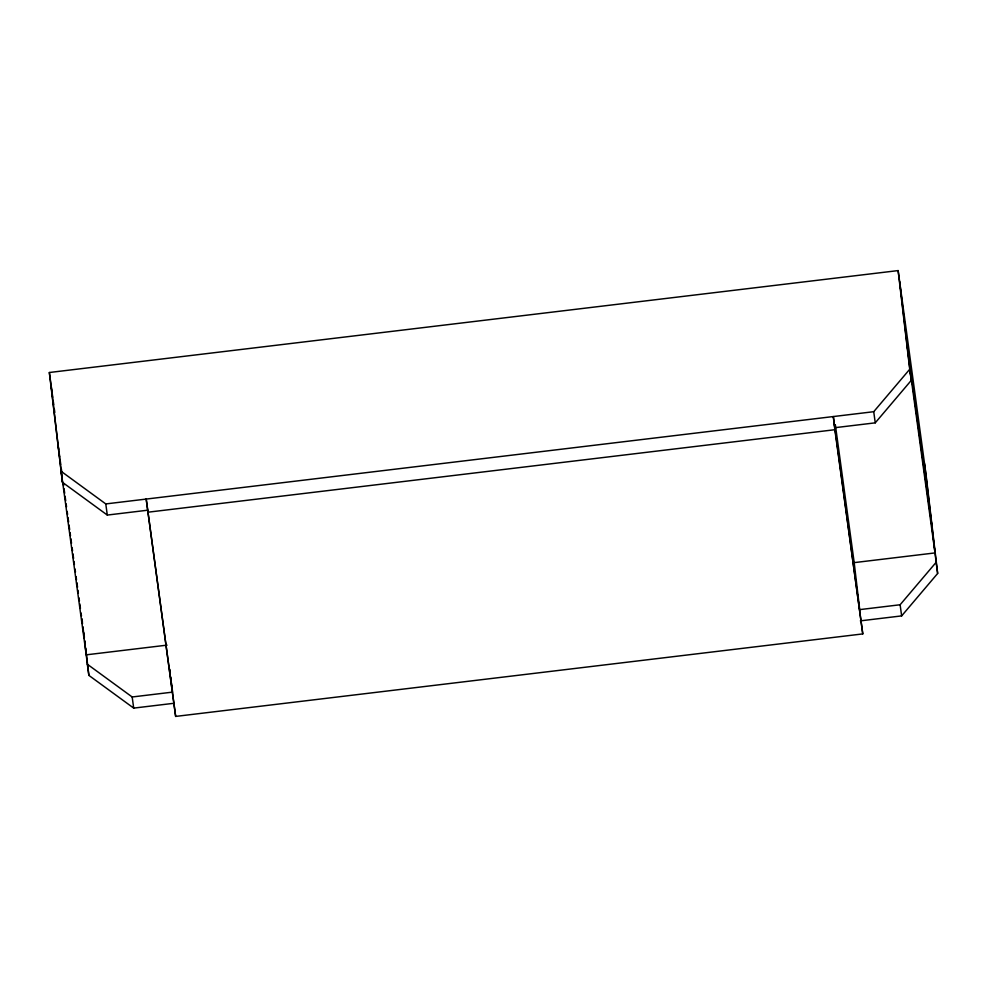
<?xml version="1.0" encoding="UTF-8"?>
<svg xmlns="http://www.w3.org/2000/svg" width="987" height="987" viewBox="0 0 987 987"><rect width="100%" height="100%" fill="white"/><g stroke="black" fill="none" stroke-linecap="round" stroke-linejoin="round"><path stroke-width="1.48" d="M60.947 471.181L105.782 503.925L873.729 411.702L909.73 369.261L898.133 270.586L49.35 372.506L62.465 482.322L107.299 515.066L147.717 510.205M834.471 424.669L834.829 427.704L875.247 422.843L911.248 380.402L899.663 281.714M835.323 424.669L854.187 562.627L859.702 609.621L900.119 604.76L936.132 562.319L924.535 463.631M860.343 620.86L901.649 615.9L937.65 573.459L926.053 474.772L898.133 270.586M147.742 512.228L834.854 429.715L862.774 633.913L175.661 716.414L146.199 499.064L175.661 716.414M167.074 645.128L86.239 654.837L61.367 472.921M854.187 562.627L935.022 552.917L910.15 371.001M84.672 641.488L87.337 664.239L132.172 696.982L172.589 692.121L171.528 683.029M87.337 664.239L88.867 675.379L133.701 708.111L173.478 703.336M906.831 342.81L931.716 524.726M909.73 369.261L911.248 380.402M936.132 562.319L937.65 573.459M873.729 411.702L875.247 422.843M900.119 604.76L901.649 615.9M105.782 503.925L107.299 515.066M132.172 696.982L133.701 708.111M49.35 372.506L50.868 383.647M51.077 385.152L52.743 397.28M53.36 401.832L53.779 404.867M54.396 409.408L54.816 412.443M58.048 444.73L58.677 449.282M59.084 452.305L59.713 456.858M60.121 459.893L60.75 464.433M61.367 468.985L61.786 472.02M63.23 482.631L63.649 485.666M64.056 488.688L64.686 493.241M65.093 496.276L65.722 500.816M66.129 503.851L66.548 506.886M67.165 511.426L67.585 514.461M68.004 517.496L68.621 522.049M69.041 525.072L69.658 529.624M70.077 532.659L70.484 535.682M70.904 538.717L71.52 543.269M72.15 547.81L72.557 550.845M72.976 553.88L73.593 558.432M74.013 561.455L74.42 564.49M75.049 569.043L75.456 572.065M76.085 576.618L76.492 579.653M76.912 582.688L77.541 587.228M77.948 590.263L78.368 593.298M78.985 597.838L79.404 600.873M79.811 603.908L80.441 608.448M81.057 613.001L81.477 616.036M81.884 619.071L82.513 623.611M862.774 633.913L833.312 416.563L834.854 429.715M169.924 669.383L170.282 672.418M170.813 676.971L171.17 679.994M83.87 632.864L84.401 637.417M84.759 640.452L85.301 645.017M85.659 648.052L88.867 675.379M82.032 619.009L82.39 622.069M82.92 626.646L84.314 638.515M51.053 385.164L62.465 482.322"/></g></svg>
